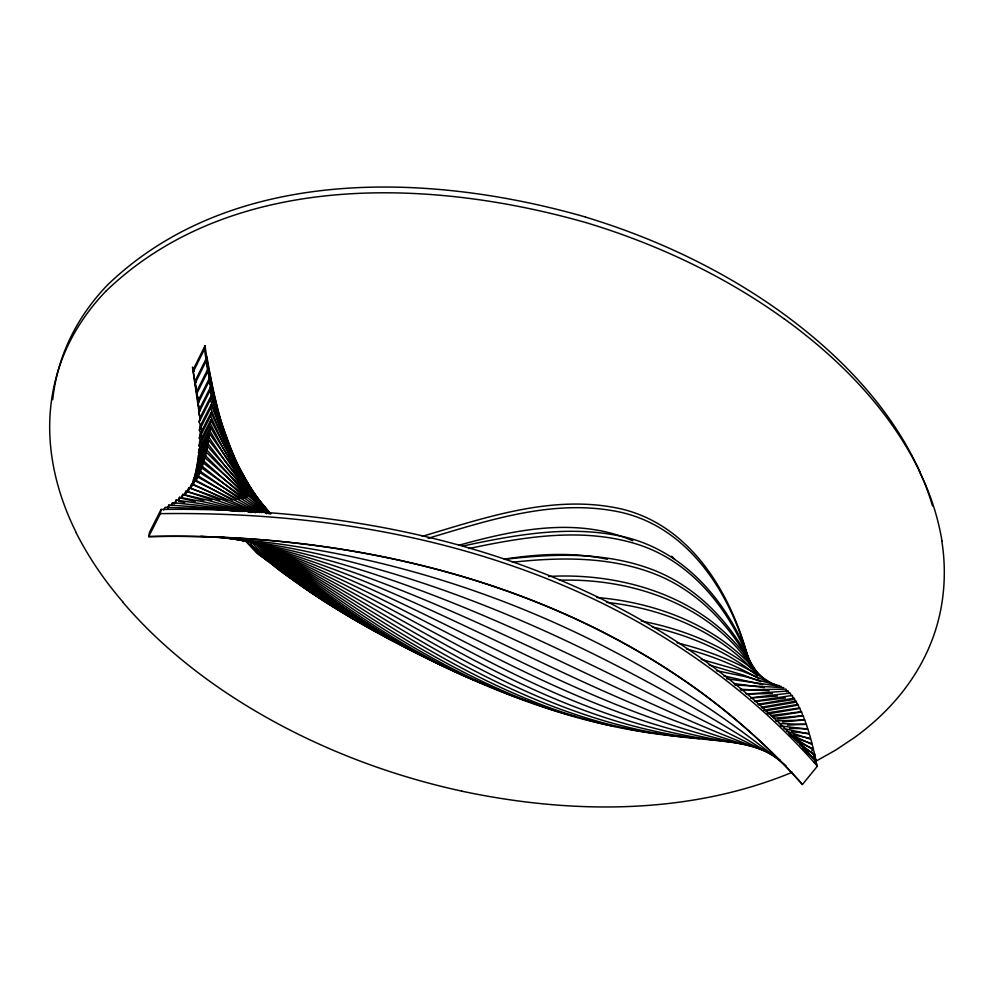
<?xml version="1.0" encoding="UTF-8"?>
<svg xmlns="http://www.w3.org/2000/svg" width="994" height="994" viewBox="0 0 994 994"><rect width="100%" height="100%" fill="white"/><g stroke="black" fill="none" stroke-linecap="round" stroke-linejoin="round"><path stroke-width="1.49" d="M206.218 452.084L194.886 474.175L194.315 478.027L205.671 455.886L206.218 452.084L244.164 490.017L269.362 513.438M200.515 448.493L199.048 445.784L210.318 423.643L210.84 419.977C227.589 452.866 246.425 484.873 269.709 513.6M207.547 446.331L196.24 468.41L195.669 472.237L207.013 450.108L207.547 446.331L244.176 487.371L269.709 513.19M200.95 456.892L198.527 452.916L209.809 430.8L210.343 427.097C227.874 457.215 247.059 486.526 269.784 513.016M198.688 468.509L196.824 466.124L208.156 444.007L208.69 440.255L243.952 484.538L270.766 513.923M199.483 462.148L197.781 459.7L209.088 437.584L209.622 433.856L243.468 481.481L270.443 513.538M202.354 437.472L199.372 430.327L210.604 408.149L211.138 404.546L224.743 437.857L238.821 467.031L252.575 491.135M195.694 479.568L202.403 466.521L202.962 462.657L266.814 512.941M201.981 443.833L199.334 438.267L210.579 416.101L211.113 412.473C226.595 447.225 244.3 481.258 267.411 511.612M190.873 487.01L204.13 461.353L204.689 457.526L269.051 513.873M202.229 430.402L199.16 421.953L210.38 399.737L210.902 396.159L223.6 431.868L236.895 462.782L250.078 488.091M197.123 477.94L200.477 471.404L201.049 467.515L266.703 513.799M200.49 418.884L198.663 413.094L209.858 390.828L210.393 387.287L222.134 425.507L234.634 458.234L242.561 474.958M195.694 481.245L198.378 476.014L198.962 472.1L262.528 511.997M199.881 411.156L197.868 403.701L209.051 381.385L209.572 377.882L220.333 418.747L232 453.363M198.527 452.916L199.086 449.189L210.343 427.097M197.781 459.7L198.353 455.935L209.622 433.856M196.824 466.124L197.396 462.334L208.69 440.255M257.073 512.308L191.606 484.277L190.997 488.278L219.985 500.044M199.334 438.267L199.893 434.589L211.113 412.473M192.749 483.506L193.345 479.63L204.689 457.526M199.048 445.784L199.608 442.082L210.84 419.977M255.694 512.668L212.517 495.944L188.823 487.855L188.201 491.881L211.983 499.982M199.16 421.953L199.719 418.337L210.902 396.159M198.775 402.632L196.737 393.711L207.908 371.346L208.429 367.879L218.146 411.553L226.359 439.373M199.372 430.327L199.931 426.687L211.138 404.546M197.222 393.462L195.234 383.075L206.392 360.636L206.926 357.194L214.704 399.339M198.663 413.094L199.222 409.503L210.393 387.287M197.868 403.701L198.427 400.147L209.572 377.882M252.65 512.357L210.045 498.143L185.878 491.222L185.244 495.273L203.795 500.566M199.347 410.41L193.321 371.669L204.453 349.155L205 345.75L209.746 377.471M250.848 512.494L207.398 500.168L182.772 494.366L182.126 498.441L195.209 501.523M244.847 511.475L204.578 502.045L179.516 497.323L178.858 501.423L184.772 502.529M196.737 393.711L197.297 390.195L208.429 367.879M175.665 502.827L176.112 500.081L201.596 503.772L242.586 511.512M195.234 383.075L195.806 379.584L206.926 357.194M193.321 371.669L193.892 368.227L205 345.75M172.111 505.424L172.571 502.666L198.452 505.35L240.15 511.425M168.408 507.859L168.881 505.076L195.147 506.803L239.057 511.413M802.444 784.502C640.223 601.855 386.43 531.057 148.715 536.611L160.369 513.662L161.103 509.437C254.389 508.12 348.111 517.029 438.702 539.767A661.544 445.685 1.4 0 1 568.804 583.813C662.675 624.493 748.519 684.617 816.074 761.677L817.379 766.138L802.444 784.502C640.347 601.668 386.43 530.895 148.715 536.611L149.485 532.337L161.103 509.437M163.687 510.021L165.054 507.338L191.693 508.12A694.968 462.794 2.2 0 1 240.896 511.363M167.514 507.748L168.881 505.076M171.204 505.325L172.571 502.666M174.074 504.07L176.112 500.081M178.162 499.97L179.516 497.323M180.746 498.329L182.772 494.366M183.853 495.174L185.878 491.222M186.126 493.123L188.823 487.855M187.568 492.154L191.606 484.277M191.606 484.799L202.962 462.657M191.01 487.072L201.049 467.515M190.637 488.178L198.962 472.1M811.626 751.278L813.477 748.991L812.185 744.605L788.863 733.497M812.955 756.832L814.819 754.533L813.527 750.122L791.348 735.846M812.968 758.111L814.819 755.825L790.317 735.225M814.26 762.547L816.124 760.261L814.819 755.825M105.687 291.379C231.44 170.309 430.688 178.15 586.833 222.867A623.747 479.655 -0.4 0 1 783.893 318.676M815.366 761.479L835.382 750.271L854.318 737.672A237.79 187.767 -13.4 0 0 890.686 705.69A229.639 180.92 -13.5 0 0 907.597 685.127A237.541 187.506 -13.3 0 0 929.974 645.268C943.716 612.528 947.369 575.948 941.803 540.96M792.28 772.263C688.183 815.341 570.531 814.223 461.825 791.174M422.189 536.375C485.656 517.526 552.366 494.204 619.237 508.481C689.687 523.9 730.776 592.499 748.035 657.618M428.166 538.301C489.905 519.874 554.987 498.205 619.933 512.096C689.935 527.379 731.286 595.182 748.569 659.966M459.004 545.221C514.904 529.64 577.39 516.594 632.78 540.748M462.831 546.054C513.239 535.207 565.661 525.503 617.05 535.431C681.424 546.961 728.316 601.171 749.638 660.438L750.607 663.333M468.87 548.539C524.124 536.835 582.906 526.944 638.049 544.513C692.669 562.045 730.404 610.801 750.035 662.836M761.379 707.256L796.219 701.105L797.424 705.231L765.492 710.946M757.925 704.324L794.305 698.123L795.511 702.236L762.025 708.001M504.629 559.075C538.611 553.882 573.7 551.943 607.508 559.287M763.417 710.263L798.07 704.361L799.275 708.511L767.517 714.003M785.409 697.925L755.316 701.553M754.545 701.192L792.33 695.427L793.523 699.515L758.633 704.883M504.318 559.423C554.416 553.385 607.061 551.633 654.81 570.556C699.764 588.597 734.268 626.543 754.334 669.968M766.983 712.934L799.847 707.877L801.077 712.052L772.562 716.575M751.253 697.788L790.292 693.029L791.075 695.738M512.308 562.269C560.119 557.025 610.167 556.292 655.605 574.296C698.409 591.368 731.534 626.605 752.296 667.111M770.599 715.556L801.574 711.654L802.804 715.854L777.594 719.221M777.383 696.048L750.619 698.024M774.214 718.19L803.251 715.692L804.481 719.917L782.576 722.029M787.496 725.123L806.109 724.216L804.867 719.967L775.606 720.874M746.631 694.098L788.192 690.929L788.963 693.626M772.462 693.551L746.084 693.961M548.589 576.445C628.581 571.972 716.351 600.935 757.763 674.007M160.369 513.662C253.967 512.332 347.999 521.229 438.913 544.004A663.42 445.983 1.4 0 1 569.425 588.088C663.52 628.792 749.625 688.954 817.379 766.138M740.679 689.923L786.018 689.128L786.788 691.812M559.436 580.223C633.464 577.949 712.474 605.321 753.961 669.981M789.547 728.378L807.675 728.739L806.42 724.464L779.383 723.52M720.513 740.642C547.831 729.198 409.366 612.987 257.173 543.979M699.639 738.716C534.126 726.452 400.93 616.292 258.117 543.88M705.69 739.027L711.741 739.35M769.095 690.793L740.269 689.24M734.939 684.99L783.769 687.649M681.785 736.753C524.037 723.893 395.724 621.151 262.776 545.905M686.32 737.063L690.855 737.386M735.262 742.481C556.739 726.974 413.591 606.439 251.817 542.152M656.525 733.572C509.301 716.649 387.623 623.362 265.746 547.284M791.609 731.671L809.203 733.497L807.936 729.198L780.24 725.906M745.413 744.32C564.045 720.712 417.12 599.643 247.518 541.059M219.003 537.307C422.189 560.144 609.856 651.679 780.29 760.398M596.673 597.469C658.6 602.65 721.731 627.09 761.168 676.939M606.489 602.376C662.166 608.303 717.631 630.643 755.639 672.876M733.746 683.524L764.398 687.637M726.602 678.765L781.458 686.481M221.749 537.145C420.797 567.276 597.145 669.372 775.37 756.397M753.924 746.519C571.239 711.53 419.841 592.399 242.896 540.065M716.488 670.701L743.711 676.28L779.06 685.661M723.794 675.858L762.609 684.642M641.267 621.039C686.929 629.774 731.721 648.51 766.014 680.53M231.565 538.338C422.773 576.607 587.852 686.046 768.921 752.508M793.709 734.976L810.669 738.455L809.402 734.131L784.03 728.627M615.1 726.49C484.066 701.317 373.719 620.778 265.883 546.973M701.192 659.32L742.493 671.198L776.587 685.177M237.926 539.245L240.933 540.003M677.076 642.857C711.008 651.12 743.922 664.489 772.81 684.27M686.469 648.933C711.791 655.779 736.343 665.607 759.081 678.716M652.325 626.978C690.246 635.613 726.937 651.244 757.353 675.783M762.236 749.401C580.931 700.571 424.773 586.671 242.412 540.413M575.551 716.599C460.868 687.09 361.903 618.094 268.206 548.328M709.132 664.924L743.512 675.137L760.832 681.673M585.553 217.027C430.365 172.434 232.236 164.656 107.327 285.154A256.949 219.152 5.3 0 0 74.712 329.436A249.171 212.592 5.7 0 0 62.448 356.846A256.949 219.264 5.3 0 0 52.694 399.687M537.667 704.51C437.335 673.149 348.906 613.223 267.796 547.769M795.809 738.306L812.098 743.624L810.818 739.275L786.428 731.087M484.538 684.22L488.775 685.711M498.541 689.737C413.603 658.947 337.451 607.868 269.449 549.061M459.153 672.963C388.853 644.187 325.249 600.649 269.585 549.222M483.121 683.723C404.136 652.66 333.015 604.514 269.287 548.924M408.447 648.274L404.359 646.485A478.499 425.544 -18.6 0 1 351.764 617.634C321.174 597.866 293.068 574.37 267.858 548.092M389.002 637.962L383.56 635.501A394.394 347.478 -12.8 0 1 331.424 604.961C307.556 588.013 285.651 568.406 266.019 546.7M797.933 741.661L813.477 748.991M312.489 593.095L315.11 594.362M226.893 500.181L193.631 484.438L194.228 480.462L259.608 512.506M349.764 616.268C316.775 599.544 287.862 575.253 264.429 546.725M322.093 599.32C297.852 585.988 276.916 566.891 260.329 544.836M291.764 578.384C276.63 569.997 263.87 557.497 253.532 543.743M362.673 624.108C325.808 605.147 292.895 578.806 265.92 547.359M232.41 500.119L196.091 480.351L196.675 476.412L261.857 512.693M336.631 608.44C307.867 593.157 282.594 571.562 262.578 545.892M295.168 581.515C279.662 571.488 266.094 558.243 255.433 543.159M297.691 583.031L300.213 584.534M198.378 476.014L236.286 499.51M311.234 592.287C290.683 580.26 272.542 564.033 258.564 544.737M800.083 745.04L814.819 754.533M263.385 557.584L257.036 553.285L245.99 541.556M268.392 561.349L259.484 555.124L246.338 541.096M270.927 563.126L273.474 564.903M200.477 471.404L239.815 499.025M783.943 318.627C839.271 358.672 889.071 408.981 919.351 470.858M280.793 570.941L265.41 559.473L250.997 543.979M242.983 498.64L202.403 466.521M786.192 766.014C655.493 658.177 497.348 584.037 330.878 552.49A692.681 456.606 2.3 0 0 200.825 536.238M802.245 748.432L816.124 760.261M245.742 498.292L204.13 461.353M247.046 496.988L205.671 455.886M268.318 548.228C304.524 583.838 345.216 615.025 389.772 639.477A573.936 512.469 -25.7 0 0 420.934 655.195M671.671 556.193L674.876 559.436M248.04 495.608L207.013 450.108M248.425 493.844L225.874 467.031L208.156 444.007M122.734 602.078C167.564 654.574 224.383 695.788 285.328 727.658A757.266 686.133 -27.2 0 0 461.837 791.137M247.779 491.086L226.06 462.483L209.088 437.584M245.965 486.886L226.011 457.675L209.809 430.8M198.353 455.935L200.042 458.371M243.791 482.14L225.7 452.593L210.318 423.643M253.333 492.477L259.161 501.075M260.813 503.536L262.478 505.983M199.086 449.189L200.701 451.823M239.989 474.747L225.129 447.213L210.579 416.101M237.044 467.95L224.271 441.522L210.604 408.149M76.389 532.908C58.062 496.354 47.389 455.289 50.098 414.225A258.428 219.997 5.1 0 1 60.559 363.344A250.6 213.3 5.6 0 1 72.91 335.835A258.428 219.885 5.1 0 1 105.699 291.391M199.893 434.589L201.869 438.752M920.084 472.225C890.562 406.944 838.973 354.112 781.57 312.464A620.492 478.561 -0.3 0 0 585.528 217.102M234.385 458.917L235.578 461.688M233.428 459.427L223.116 435.496L210.38 399.737M199.931 426.687L201.707 430.961M229.838 450.493L221.65 429.11L209.858 390.828M220.333 423.779L223.749 433.893M209.051 381.385L219.848 422.326M216.307 406.832L217.45 411.292M207.908 371.346L216.642 410.572M200.279 420.45L192.463 367.059M195.806 379.584L196.365 382.553M197.781 396.432L198.638 400.88M206.392 360.636L211.685 389.288M193.892 368.227L194.377 371.296M204.453 349.155L207.87 371.855M122.921 601.991A416.548 362.313 -3.5 0 1 76.227 532.958M919.152 470.957A382.218 305.146 -7.9 0 1 941.977 540.922M919.959 472.274A377.496 302.263 -8 0 1 932.509 505.958M248.463 512.072A694.968 462.794 2.2 0 1 251.47 512.37M431.806 660.078A573.936 512.469 -25.7 0 1 427.743 658.289"/></g></svg>
